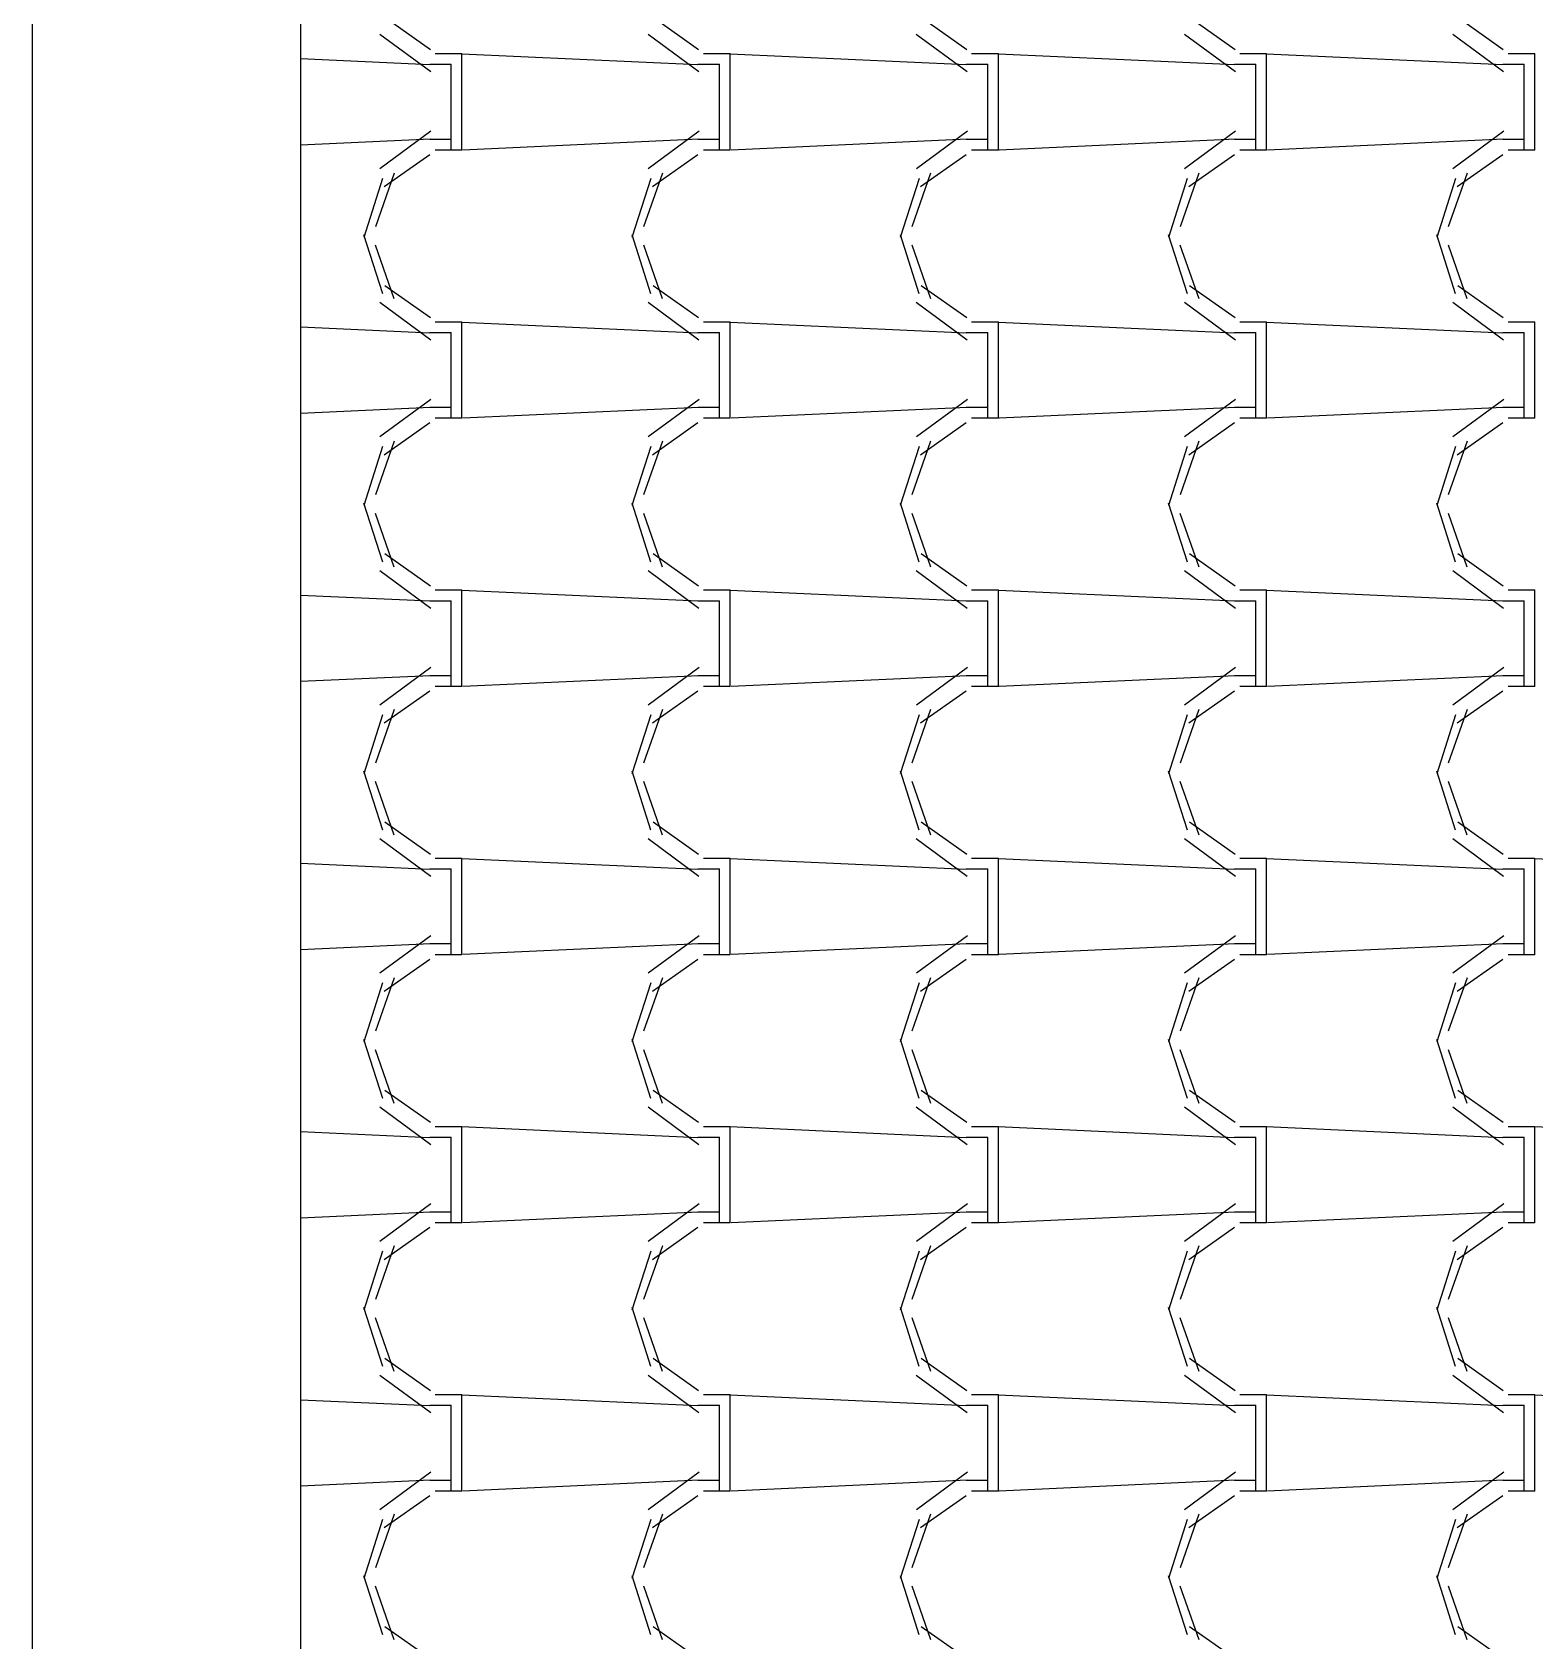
# Model space of a CAD drawing. Header units: millimetres. Extents: x -336 to -33, y -135 to 770.
# Drawn here: x -178.432 to -176.752, y 739.813 to 741.612 of the extents above; entities that cross this region are included whole.
import ezdxf

# ---------------------------------------------------------------- set-up
doc = ezdxf.new("R2010")
doc.units = ezdxf.units.MM
doc.header["$LTSCALE"] = 50
doc.header["$MEASUREMENT"] = 0
doc.layers.add('-HIDRO', color=8, linetype='CONTINUOUS')

msp = doc.modelspace()

# ---------------------------------------------------------------- linework, layer by layer
at = {"layer": '-HIDRO', "linetype": 'Continuous'}
for p, q in [((-178.4324, 747.2511), (-178.4324, 709.8333)), ((-178.1324, 746.9511), (-178.1324, 724.1333)), ((-178.038, 741.6291), (-177.987, 741.5931)), ((-177.738, 741.6291), (-177.687, 741.5931)), ((-177.438, 741.6291), (-177.387, 741.5931)), ((-177.138, 741.6291), (-177.087, 741.5931)), ((-176.838, 741.6291), (-176.787, 741.5931)), ((-178.0436, 741.6103), (-177.9866, 741.5683)), ((-177.7436, 741.6103), (-177.6866, 741.5683)), ((-177.4436, 741.6103), (-177.3866, 741.5683)), ((-177.1436, 741.6103), (-177.0866, 741.5683)), ((-176.8436, 741.6103), (-176.7866, 741.5683)), ((-177.9877, 741.5758), (-178.1324, 741.5824)), ((-177.9877, 741.5765), (-177.9637, 741.5765)), ((-177.9817, 741.5885), (-177.9517, 741.5885)), ((-177.9637, 741.4925), (-177.9637, 741.5765)), ((-177.9517, 741.4925), (-177.9517, 741.5885)), ((-177.6877, 741.5758), (-177.9517, 741.5878)), ((-177.6877, 741.5765), (-177.6637, 741.5765)), ((-177.6817, 741.5885), (-177.6517, 741.5885)), ((-177.6637, 741.4925), (-177.6637, 741.5765)), ((-177.6517, 741.4925), (-177.6517, 741.5885)), ((-177.3877, 741.5758), (-177.6517, 741.5878)), ((-177.3877, 741.5765), (-177.3637, 741.5765)), ((-177.3817, 741.5885), (-177.3517, 741.5885)), ((-177.3637, 741.4925), (-177.3637, 741.5765)), ((-177.3517, 741.4925), (-177.3517, 741.5885)), ((-177.0877, 741.5758), (-177.3517, 741.5878)), ((-177.0877, 741.5765), (-177.0637, 741.5765)), ((-177.0817, 741.5885), (-177.0517, 741.5885)), ((-177.0637, 741.4925), (-177.0637, 741.5765)), ((-177.0517, 741.4925), (-177.0517, 741.5885)), ((-176.7877, 741.5758), (-177.0517, 741.5878)), ((-176.7877, 741.5765), (-176.7637, 741.5765)), ((-176.7817, 741.5885), (-176.7517, 741.5885)), ((-176.7637, 741.4925), (-176.7637, 741.5765)), ((-176.7517, 741.4925), (-176.7517, 741.5885)), ((-177.9867, 741.4926), (-178.1324, 741.4859)), ((-177.9864, 741.5017), (-178.0434, 741.4597)), ((-177.9637, 741.4925), (-177.9877, 741.4925)), ((-177.9637, 741.4805), (-177.9637, 741.4925)), ((-177.9517, 741.4805), (-177.9517, 741.4925)), ((-177.6867, 741.4926), (-177.9507, 741.4806)), ((-177.6864, 741.5017), (-177.7434, 741.4597)), ((-177.6637, 741.4925), (-177.6877, 741.4925)), ((-177.6637, 741.4805), (-177.6637, 741.4925)), ((-177.6517, 741.4805), (-177.6517, 741.4925)), ((-177.3867, 741.4926), (-177.6507, 741.4806)), ((-177.3864, 741.5017), (-177.4434, 741.4597)), ((-177.3637, 741.4925), (-177.3877, 741.4925)), ((-177.3637, 741.4805), (-177.3637, 741.4925)), ((-177.3517, 741.4805), (-177.3517, 741.4925)), ((-177.0867, 741.4926), (-177.3507, 741.4806)), ((-177.0864, 741.5017), (-177.1434, 741.4597)), ((-177.0637, 741.4925), (-177.0877, 741.4925)), ((-177.0637, 741.4805), (-177.0637, 741.4925)), ((-177.0517, 741.4805), (-177.0517, 741.4925)), ((-176.7867, 741.4926), (-177.0507, 741.4806)), ((-176.7864, 741.5017), (-176.8434, 741.4597)), ((-176.7637, 741.4925), (-176.7877, 741.4925)), ((-176.7637, 741.4805), (-176.7637, 741.4925)), ((-176.7517, 741.4805), (-176.7517, 741.4925)), ((-177.9877, 741.4753), (-178.0387, 741.4393)), ((-177.9517, 741.4805), (-177.9817, 741.4805)), ((-177.6877, 741.4753), (-177.7387, 741.4393)), ((-177.6517, 741.4805), (-177.6817, 741.4805)), ((-177.3877, 741.4753), (-177.4387, 741.4393)), ((-177.3517, 741.4805), (-177.3817, 741.4805)), ((-177.0877, 741.4753), (-177.1387, 741.4393)), ((-177.0517, 741.4805), (-177.0817, 741.4805)), ((-176.7877, 741.4753), (-176.8387, 741.4393)), ((-176.7517, 741.4805), (-176.7817, 741.4805)), ((-178.0275, 741.4548), (-178.0485, 741.3948)), ((-177.7275, 741.4548), (-177.7485, 741.3948)), ((-177.4275, 741.4548), (-177.4485, 741.3948)), ((-177.1275, 741.4548), (-177.1485, 741.3948)), ((-176.8275, 741.4548), (-176.8485, 741.3948)), ((-178.0405, 741.4489), (-178.0615, 741.3829)), ((-177.7405, 741.4489), (-177.7615, 741.3829)), ((-177.4405, 741.4489), (-177.4615, 741.3829)), ((-177.1405, 741.4489), (-177.1615, 741.3829)), ((-176.8405, 741.4489), (-176.8615, 741.3829)), ((-178.0617, 741.3861), (-178.0407, 741.3201)), ((-177.7617, 741.3861), (-177.7407, 741.3201)), ((-177.4617, 741.3861), (-177.4407, 741.3201)), ((-177.1617, 741.3861), (-177.1407, 741.3201)), ((-176.8617, 741.3861), (-176.8407, 741.3201)), ((-178.0487, 741.3745), (-178.0277, 741.3145)), ((-177.7487, 741.3745), (-177.7277, 741.3145)), ((-177.4487, 741.3745), (-177.4277, 741.3145)), ((-177.1487, 741.3745), (-177.1277, 741.3145)), ((-176.8487, 741.3745), (-176.8277, 741.3145)), ((-178.038, 741.3291), (-177.987, 741.2931)), ((-177.738, 741.3291), (-177.687, 741.2931)), ((-177.438, 741.3291), (-177.387, 741.2931)), ((-177.138, 741.3291), (-177.087, 741.2931)), ((-176.838, 741.3291), (-176.787, 741.2931)), ((-178.0436, 741.3103), (-177.9866, 741.2683)), ((-177.7436, 741.3103), (-177.6866, 741.2683)), ((-177.4436, 741.3103), (-177.3866, 741.2683)), ((-177.1436, 741.3103), (-177.0866, 741.2683)), ((-176.8436, 741.3103), (-176.7866, 741.2683)), ((-177.9817, 741.2885), (-177.9517, 741.2885)), ((-177.9517, 741.1925), (-177.9517, 741.2885)), ((-177.6817, 741.2885), (-177.6517, 741.2885)), ((-177.6517, 741.1925), (-177.6517, 741.2885)), ((-177.3817, 741.2885), (-177.3517, 741.2885)), ((-177.3517, 741.1925), (-177.3517, 741.2885)), ((-177.0817, 741.2885), (-177.0517, 741.2885)), ((-177.0517, 741.1925), (-177.0517, 741.2885)), ((-176.7817, 741.2885), (-176.7517, 741.2885)), ((-176.7517, 741.1925), (-176.7517, 741.2885)), ((-177.9877, 741.2758), (-178.1324, 741.2824)), ((-177.9877, 741.2765), (-177.9637, 741.2765)), ((-177.9637, 741.1925), (-177.9637, 741.2765)), ((-177.6877, 741.2758), (-177.9517, 741.2878)), ((-177.6877, 741.2765), (-177.6637, 741.2765)), ((-177.6637, 741.1925), (-177.6637, 741.2765)), ((-177.3877, 741.2758), (-177.6517, 741.2878)), ((-177.3877, 741.2765), (-177.3637, 741.2765)), ((-177.3637, 741.1925), (-177.3637, 741.2765)), ((-177.0877, 741.2758), (-177.3517, 741.2878)), ((-177.0877, 741.2765), (-177.0637, 741.2765)), ((-177.0637, 741.1925), (-177.0637, 741.2765)), ((-176.7877, 741.2758), (-177.0517, 741.2878)), ((-176.7877, 741.2765), (-176.7637, 741.2765)), ((-176.7637, 741.1925), (-176.7637, 741.2765)), ((-177.9864, 741.2017), (-178.0434, 741.1597)), ((-177.6864, 741.2017), (-177.7434, 741.1597)), ((-177.3864, 741.2017), (-177.4434, 741.1597)), ((-177.0864, 741.2017), (-177.1434, 741.1597)), ((-176.7864, 741.2017), (-176.8434, 741.1597)), ((-177.9867, 741.1926), (-178.1324, 741.1859)), ((-177.9637, 741.1925), (-177.9877, 741.1925)), ((-177.9517, 741.1805), (-177.9817, 741.1805)), ((-177.9637, 741.1805), (-177.9637, 741.1925)), ((-177.9517, 741.1805), (-177.9517, 741.1925)), ((-177.6867, 741.1926), (-177.9507, 741.1806)), ((-177.6637, 741.1925), (-177.6877, 741.1925)), ((-177.6517, 741.1805), (-177.6817, 741.1805)), ((-177.6637, 741.1805), (-177.6637, 741.1925)), ((-177.6517, 741.1805), (-177.6517, 741.1925)), ((-177.3867, 741.1926), (-177.6507, 741.1806)), ((-177.3637, 741.1925), (-177.3877, 741.1925)), ((-177.3517, 741.1805), (-177.3817, 741.1805)), ((-177.3637, 741.1805), (-177.3637, 741.1925)), ((-177.3517, 741.1805), (-177.3517, 741.1925)), ((-177.0867, 741.1926), (-177.3507, 741.1806)), ((-177.0637, 741.1925), (-177.0877, 741.1925)), ((-177.0517, 741.1805), (-177.0817, 741.1805)), ((-177.0637, 741.1805), (-177.0637, 741.1925)), ((-177.0517, 741.1805), (-177.0517, 741.1925)), ((-176.7867, 741.1926), (-177.0507, 741.1806)), ((-176.7637, 741.1925), (-176.7877, 741.1925)), ((-176.7517, 741.1805), (-176.7817, 741.1805)), ((-176.7637, 741.1805), (-176.7637, 741.1925)), ((-176.7517, 741.1805), (-176.7517, 741.1925)), ((-177.9877, 741.1753), (-178.0387, 741.1393)), ((-177.6877, 741.1753), (-177.7387, 741.1393)), ((-177.3877, 741.1753), (-177.4387, 741.1393)), ((-177.0877, 741.1753), (-177.1387, 741.1393)), ((-176.7877, 741.1753), (-176.8387, 741.1393)), ((-178.0405, 741.1489), (-178.0615, 741.0829)), ((-178.0275, 741.1548), (-178.0485, 741.0948)), ((-177.7405, 741.1489), (-177.7615, 741.0829)), ((-177.7275, 741.1548), (-177.7485, 741.0948)), ((-177.4405, 741.1489), (-177.4615, 741.0829)), ((-177.4275, 741.1548), (-177.4485, 741.0948)), ((-177.1405, 741.1489), (-177.1615, 741.0829)), ((-177.1275, 741.1548), (-177.1485, 741.0948)), ((-176.8405, 741.1489), (-176.8615, 741.0829)), ((-176.8275, 741.1548), (-176.8485, 741.0948)), ((-178.0617, 741.0861), (-178.0407, 741.0201)), ((-178.0487, 741.0745), (-178.0277, 741.0145)), ((-177.7617, 741.0861), (-177.7407, 741.0201)), ((-177.7487, 741.0745), (-177.7277, 741.0145)), ((-177.4617, 741.0861), (-177.4407, 741.0201)), ((-177.4487, 741.0745), (-177.4277, 741.0145)), ((-177.1617, 741.0861), (-177.1407, 741.0201)), ((-177.1487, 741.0745), (-177.1277, 741.0145)), ((-176.8617, 741.0861), (-176.8407, 741.0201)), ((-176.8487, 741.0745), (-176.8277, 741.0145)), ((-178.038, 741.0291), (-177.987, 740.9931)), ((-177.738, 741.0291), (-177.687, 740.9931)), ((-177.438, 741.0291), (-177.387, 740.9931)), ((-177.138, 741.0291), (-177.087, 740.9931)), ((-176.838, 741.0291), (-176.787, 740.9931)), ((-178.0436, 741.0103), (-177.9866, 740.9683)), ((-177.7436, 741.0103), (-177.6866, 740.9683)), ((-177.4436, 741.0103), (-177.3866, 740.9683)), ((-177.1436, 741.0103), (-177.0866, 740.9683)), ((-176.8436, 741.0103), (-176.7866, 740.9683)), ((-177.9877, 740.9758), (-178.1324, 740.9824)), ((-177.9817, 740.9885), (-177.9517, 740.9885)), ((-177.9517, 740.8925), (-177.9517, 740.9885)), ((-177.6877, 740.9758), (-177.9517, 740.9878)), ((-177.6817, 740.9885), (-177.6517, 740.9885)), ((-177.6517, 740.8925), (-177.6517, 740.9885)), ((-177.3877, 740.9758), (-177.6517, 740.9878)), ((-177.3817, 740.9885), (-177.3517, 740.9885)), ((-177.3517, 740.8925), (-177.3517, 740.9885)), ((-177.0877, 740.9758), (-177.3517, 740.9878)), ((-177.0817, 740.9885), (-177.0517, 740.9885)), ((-177.0517, 740.8925), (-177.0517, 740.9885)), ((-176.7877, 740.9758), (-177.0517, 740.9878)), ((-176.7817, 740.9885), (-176.7517, 740.9885)), ((-176.7517, 740.8925), (-176.7517, 740.9885)), ((-177.9877, 740.9765), (-177.9637, 740.9765)), ((-177.9637, 740.8925), (-177.9637, 740.9765)), ((-177.6877, 740.9765), (-177.6637, 740.9765)), ((-177.6637, 740.8925), (-177.6637, 740.9765)), ((-177.3877, 740.9765), (-177.3637, 740.9765)), ((-177.3637, 740.8925), (-177.3637, 740.9765)), ((-177.0877, 740.9765), (-177.0637, 740.9765)), ((-177.0637, 740.8925), (-177.0637, 740.9765)), ((-176.7877, 740.9765), (-176.7637, 740.9765)), ((-176.7637, 740.8925), (-176.7637, 740.9765)), ((-177.9867, 740.8926), (-178.1324, 740.8859)), ((-177.9864, 740.9017), (-178.0434, 740.8597)), ((-177.9637, 740.8925), (-177.9877, 740.8925)), ((-177.9637, 740.8805), (-177.9637, 740.8925)), ((-177.9517, 740.8805), (-177.9517, 740.8925)), ((-177.6867, 740.8926), (-177.9507, 740.8806)), ((-177.6864, 740.9017), (-177.7434, 740.8597)), ((-177.6637, 740.8925), (-177.6877, 740.8925)), ((-177.6637, 740.8805), (-177.6637, 740.8925)), ((-177.6517, 740.8805), (-177.6517, 740.8925)), ((-177.3867, 740.8926), (-177.6507, 740.8806)), ((-177.3864, 740.9017), (-177.4434, 740.8597)), ((-177.3637, 740.8925), (-177.3877, 740.8925)), ((-177.3637, 740.8805), (-177.3637, 740.8925)), ((-177.3517, 740.8805), (-177.3517, 740.8925)), ((-177.0867, 740.8926), (-177.3507, 740.8806)), ((-177.0864, 740.9017), (-177.1434, 740.8597)), ((-177.0637, 740.8925), (-177.0877, 740.8925)), ((-177.0637, 740.8805), (-177.0637, 740.8925)), ((-177.0517, 740.8805), (-177.0517, 740.8925)), ((-176.7867, 740.8926), (-177.0507, 740.8806)), ((-176.7864, 740.9017), (-176.8434, 740.8597)), ((-176.7637, 740.8925), (-176.7877, 740.8925)), ((-176.7637, 740.8805), (-176.7637, 740.8925)), ((-176.7517, 740.8805), (-176.7517, 740.8925)), ((-177.9877, 740.8753), (-178.0387, 740.8393)), ((-177.9517, 740.8805), (-177.9817, 740.8805)), ((-177.6877, 740.8753), (-177.7387, 740.8393)), ((-177.6517, 740.8805), (-177.6817, 740.8805)), ((-177.3877, 740.8753), (-177.4387, 740.8393)), ((-177.3517, 740.8805), (-177.3817, 740.8805)), ((-177.0877, 740.8753), (-177.1387, 740.8393)), ((-177.0517, 740.8805), (-177.0817, 740.8805)), ((-176.7877, 740.8753), (-176.8387, 740.8393)), ((-176.7517, 740.8805), (-176.7817, 740.8805)), ((-178.0405, 740.8489), (-178.0615, 740.7829)), ((-178.0275, 740.8548), (-178.0485, 740.7948)), ((-177.7405, 740.8489), (-177.7615, 740.7829)), ((-177.7275, 740.8548), (-177.7485, 740.7948)), ((-177.4405, 740.8489), (-177.4615, 740.7829)), ((-177.4275, 740.8548), (-177.4485, 740.7948)), ((-177.1405, 740.8489), (-177.1615, 740.7829)), ((-177.1275, 740.8548), (-177.1485, 740.7948)), ((-176.8405, 740.8489), (-176.8615, 740.7829)), ((-176.8275, 740.8548), (-176.8485, 740.7948)), ((-178.0617, 740.7861), (-178.0407, 740.7201)), ((-177.7617, 740.7861), (-177.7407, 740.7201)), ((-177.4617, 740.7861), (-177.4407, 740.7201)), ((-177.1617, 740.7861), (-177.1407, 740.7201)), ((-176.8617, 740.7861), (-176.8407, 740.7201)), ((-178.0487, 740.7745), (-178.0277, 740.7145)), ((-177.7487, 740.7745), (-177.7277, 740.7145)), ((-177.4487, 740.7745), (-177.4277, 740.7145)), ((-177.1487, 740.7745), (-177.1277, 740.7145)), ((-176.8487, 740.7745), (-176.8277, 740.7145)), ((-178.038, 740.7291), (-177.987, 740.6931)), ((-177.738, 740.7291), (-177.687, 740.6931)), ((-177.438, 740.7291), (-177.387, 740.6931)), ((-177.138, 740.7291), (-177.087, 740.6931)), ((-176.838, 740.7291), (-176.787, 740.6931)), ((-178.0436, 740.7103), (-177.9866, 740.6683)), ((-177.7436, 740.7103), (-177.6866, 740.6683)), ((-177.4436, 740.7103), (-177.3866, 740.6683)), ((-177.1436, 740.7103), (-177.0866, 740.6683)), ((-176.8436, 740.7103), (-176.7866, 740.6683)), ((-177.9877, 740.6758), (-178.1324, 740.6824)), ((-177.9877, 740.6765), (-177.9637, 740.6765)), ((-177.9817, 740.6885), (-177.9517, 740.6885)), ((-177.9637, 740.5925), (-177.9637, 740.6765)), ((-177.9517, 740.5925), (-177.9517, 740.6885)), ((-177.6877, 740.6758), (-177.9517, 740.6878)), ((-177.6877, 740.6765), (-177.6637, 740.6765)), ((-177.6817, 740.6885), (-177.6517, 740.6885)), ((-177.6637, 740.5925), (-177.6637, 740.6765)), ((-177.6517, 740.5925), (-177.6517, 740.6885)), ((-177.3877, 740.6758), (-177.6517, 740.6878)), ((-177.3877, 740.6765), (-177.3637, 740.6765)), ((-177.3817, 740.6885), (-177.3517, 740.6885)), ((-177.3637, 740.5925), (-177.3637, 740.6765)), ((-177.3517, 740.5925), (-177.3517, 740.6885)), ((-177.0877, 740.6758), (-177.3517, 740.6878)), ((-177.0877, 740.6765), (-177.0637, 740.6765)), ((-177.0817, 740.6885), (-177.0517, 740.6885)), ((-177.0637, 740.5925), (-177.0637, 740.6765)), ((-177.0517, 740.5925), (-177.0517, 740.6885)), ((-176.7877, 740.6758), (-177.0517, 740.6878)), ((-176.7877, 740.6765), (-176.7637, 740.6765)), ((-176.7817, 740.6885), (-176.7517, 740.6885)), ((-176.7637, 740.5925), (-176.7637, 740.6765)), ((-176.7517, 740.5925), (-176.7517, 740.6885)), ((-176.4877, 740.6758), (-176.7517, 740.6878)), ((-177.9867, 740.5926), (-178.1324, 740.5859)), ((-177.9864, 740.6017), (-178.0434, 740.5597)), ((-177.9637, 740.5925), (-177.9877, 740.5925)), ((-177.9637, 740.5805), (-177.9637, 740.5925)), ((-177.9517, 740.5805), (-177.9517, 740.5925)), ((-177.6867, 740.5926), (-177.9507, 740.5806)), ((-177.6864, 740.6017), (-177.7434, 740.5597)), ((-177.6637, 740.5925), (-177.6877, 740.5925)), ((-177.6637, 740.5805), (-177.6637, 740.5925)), ((-177.6517, 740.5805), (-177.6517, 740.5925)), ((-177.3867, 740.5926), (-177.6507, 740.5806)), ((-177.3864, 740.6017), (-177.4434, 740.5597)), ((-177.3637, 740.5925), (-177.3877, 740.5925)), ((-177.3637, 740.5805), (-177.3637, 740.5925)), ((-177.3517, 740.5805), (-177.3517, 740.5925)), ((-177.0867, 740.5926), (-177.3507, 740.5806)), ((-177.0864, 740.6017), (-177.1434, 740.5597)), ((-177.0637, 740.5925), (-177.0877, 740.5925)), ((-177.0637, 740.5805), (-177.0637, 740.5925)), ((-177.0517, 740.5805), (-177.0517, 740.5925)), ((-176.7867, 740.5926), (-177.0507, 740.5806)), ((-176.7864, 740.6017), (-176.8434, 740.5597)), ((-176.7637, 740.5925), (-176.7877, 740.5925)), ((-176.7637, 740.5805), (-176.7637, 740.5925)), ((-176.7517, 740.5805), (-176.7517, 740.5925)), ((-177.9877, 740.5753), (-178.0387, 740.5393)), ((-177.9517, 740.5805), (-177.9817, 740.5805)), ((-177.6877, 740.5753), (-177.7387, 740.5393)), ((-177.6517, 740.5805), (-177.6817, 740.5805)), ((-177.3877, 740.5753), (-177.4387, 740.5393)), ((-177.3517, 740.5805), (-177.3817, 740.5805)), ((-177.0877, 740.5753), (-177.1387, 740.5393)), ((-177.0517, 740.5805), (-177.0817, 740.5805)), ((-176.7877, 740.5753), (-176.8387, 740.5393)), ((-176.7517, 740.5805), (-176.7817, 740.5805)), ((-178.0275, 740.5548), (-178.0485, 740.4948)), ((-177.7275, 740.5548), (-177.7485, 740.4948)), ((-177.4275, 740.5548), (-177.4485, 740.4948)), ((-177.1275, 740.5548), (-177.1485, 740.4948)), ((-176.8275, 740.5548), (-176.8485, 740.4948)), ((-178.0405, 740.5489), (-178.0615, 740.4829)), ((-177.7405, 740.5489), (-177.7615, 740.4829)), ((-177.4405, 740.5489), (-177.4615, 740.4829)), ((-177.1405, 740.5489), (-177.1615, 740.4829)), ((-176.8405, 740.5489), (-176.8615, 740.4829)), ((-178.0617, 740.4861), (-178.0407, 740.4201)), ((-177.7617, 740.4861), (-177.7407, 740.4201)), ((-177.4617, 740.4861), (-177.4407, 740.4201)), ((-177.1617, 740.4861), (-177.1407, 740.4201)), ((-176.8617, 740.4861), (-176.8407, 740.4201)), ((-178.0487, 740.4745), (-178.0277, 740.4145)), ((-177.7487, 740.4745), (-177.7277, 740.4145)), ((-177.4487, 740.4745), (-177.4277, 740.4145)), ((-177.1487, 740.4745), (-177.1277, 740.4145)), ((-176.8487, 740.4745), (-176.8277, 740.4145)), ((-178.038, 740.4291), (-177.987, 740.3931)), ((-177.738, 740.4291), (-177.687, 740.3931)), ((-177.438, 740.4291), (-177.387, 740.3931)), ((-177.138, 740.4291), (-177.087, 740.3931)), ((-176.838, 740.4291), (-176.787, 740.3931)), ((-178.0436, 740.4103), (-177.9866, 740.3683)), ((-177.7436, 740.4103), (-177.6866, 740.3683)), ((-177.4436, 740.4103), (-177.3866, 740.3683)), ((-177.1436, 740.4103), (-177.0866, 740.3683)), ((-176.8436, 740.4103), (-176.7866, 740.3683)), ((-177.9817, 740.3885), (-177.9517, 740.3885)), ((-177.9517, 740.2925), (-177.9517, 740.3885)), ((-177.6817, 740.3885), (-177.6517, 740.3885)), ((-177.6517, 740.2925), (-177.6517, 740.3885)), ((-177.3817, 740.3885), (-177.3517, 740.3885)), ((-177.3517, 740.2925), (-177.3517, 740.3885)), ((-177.0817, 740.3885), (-177.0517, 740.3885)), ((-177.0517, 740.2925), (-177.0517, 740.3885)), ((-176.7817, 740.3885), (-176.7517, 740.3885)), ((-176.7517, 740.2925), (-176.7517, 740.3885)), ((-177.9878, 740.3758), (-178.1324, 740.3824)), ((-177.9877, 740.3765), (-177.9637, 740.3765)), ((-177.9637, 740.2925), (-177.9637, 740.3765)), ((-177.6878, 740.3758), (-177.9518, 740.3878)), ((-177.6877, 740.3765), (-177.6637, 740.3765)), ((-177.6637, 740.2925), (-177.6637, 740.3765)), ((-177.3878, 740.3758), (-177.6518, 740.3878)), ((-177.3877, 740.3765), (-177.3637, 740.3765)), ((-177.3637, 740.2925), (-177.3637, 740.3765)), ((-177.0878, 740.3758), (-177.3518, 740.3878)), ((-177.0877, 740.3765), (-177.0637, 740.3765)), ((-177.0637, 740.2925), (-177.0637, 740.3765)), ((-176.7878, 740.3758), (-177.0518, 740.3878)), ((-176.7877, 740.3765), (-176.7637, 740.3765)), ((-176.7637, 740.2925), (-176.7637, 740.3765)), ((-176.4878, 740.3758), (-176.7518, 740.3878)), ((-177.9864, 740.3017), (-178.0434, 740.2597)), ((-177.6864, 740.3017), (-177.7434, 740.2597)), ((-177.3864, 740.3017), (-177.4434, 740.2597)), ((-177.0864, 740.3017), (-177.1434, 740.2597)), ((-176.7864, 740.3017), (-176.8434, 740.2597)), ((-177.9867, 740.2926), (-178.1324, 740.2859)), ((-177.9637, 740.2925), (-177.9877, 740.2925)), ((-177.9517, 740.2805), (-177.9817, 740.2805)), ((-177.9637, 740.2805), (-177.9637, 740.2925)), ((-177.9517, 740.2805), (-177.9517, 740.2925)), ((-177.6867, 740.2926), (-177.9507, 740.2806)), ((-177.6637, 740.2925), (-177.6877, 740.2925)), ((-177.6517, 740.2805), (-177.6817, 740.2805)), ((-177.6637, 740.2805), (-177.6637, 740.2925)), ((-177.6517, 740.2805), (-177.6517, 740.2925)), ((-177.3867, 740.2926), (-177.6507, 740.2806)), ((-177.3637, 740.2925), (-177.3877, 740.2925)), ((-177.3517, 740.2805), (-177.3817, 740.2805)), ((-177.3637, 740.2805), (-177.3637, 740.2925)), ((-177.3517, 740.2805), (-177.3517, 740.2925)), ((-177.0867, 740.2926), (-177.3507, 740.2806)), ((-177.0637, 740.2925), (-177.0877, 740.2925)), ((-177.0517, 740.2805), (-177.0817, 740.2805)), ((-177.0637, 740.2805), (-177.0637, 740.2925)), ((-177.0517, 740.2805), (-177.0517, 740.2925)), ((-176.7867, 740.2926), (-177.0507, 740.2806)), ((-176.7637, 740.2925), (-176.7877, 740.2925)), ((-176.7517, 740.2805), (-176.7817, 740.2805)), ((-176.7637, 740.2805), (-176.7637, 740.2925)), ((-176.7517, 740.2805), (-176.7517, 740.2925)), ((-177.9877, 740.2753), (-178.0387, 740.2393)), ((-177.6877, 740.2753), (-177.7387, 740.2393)), ((-177.3877, 740.2753), (-177.4387, 740.2393)), ((-177.0877, 740.2753), (-177.1387, 740.2393)), ((-176.7877, 740.2753), (-176.8387, 740.2393)), ((-178.0405, 740.2489), (-178.0615, 740.1829)), ((-178.0275, 740.2548), (-178.0485, 740.1948)), ((-177.7405, 740.2489), (-177.7615, 740.1829)), ((-177.7275, 740.2548), (-177.7485, 740.1948)), ((-177.4405, 740.2489), (-177.4615, 740.1829)), ((-177.4275, 740.2548), (-177.4485, 740.1948)), ((-177.1405, 740.2489), (-177.1615, 740.1829)), ((-177.1275, 740.2548), (-177.1485, 740.1948)), ((-176.8405, 740.2489), (-176.8615, 740.1829)), ((-176.8275, 740.2548), (-176.8485, 740.1948)), ((-178.0617, 740.1861), (-178.0407, 740.1201)), ((-178.0487, 740.1745), (-178.0277, 740.1145)), ((-177.7617, 740.1861), (-177.7407, 740.1201)), ((-177.7487, 740.1745), (-177.7277, 740.1145)), ((-177.4617, 740.1861), (-177.4407, 740.1201)), ((-177.4487, 740.1745), (-177.4277, 740.1145)), ((-177.1617, 740.1861), (-177.1407, 740.1201)), ((-177.1487, 740.1745), (-177.1277, 740.1145)), ((-176.8617, 740.1861), (-176.8407, 740.1201)), ((-176.8487, 740.1745), (-176.8277, 740.1145)), ((-178.038, 740.1291), (-177.987, 740.0931)), ((-177.738, 740.1291), (-177.687, 740.0931)), ((-177.438, 740.1291), (-177.387, 740.0931)), ((-177.138, 740.1291), (-177.087, 740.0931)), ((-176.838, 740.1291), (-176.787, 740.0931)), ((-178.0436, 740.1103), (-177.9866, 740.0683)), ((-177.7436, 740.1103), (-177.6866, 740.0683)), ((-177.4436, 740.1103), (-177.3866, 740.0683)), ((-177.1436, 740.1103), (-177.0866, 740.0683)), ((-176.8436, 740.1103), (-176.7866, 740.0683)), ((-177.9878, 740.0758), (-178.1324, 740.0824)), ((-177.9817, 740.0885), (-177.9517, 740.0885)), ((-177.6878, 740.0758), (-177.9518, 740.0878)), ((-177.9517, 739.9925), (-177.9517, 740.0885)), ((-177.6817, 740.0885), (-177.6517, 740.0885)), ((-177.3878, 740.0758), (-177.6518, 740.0878)), ((-177.6517, 739.9925), (-177.6517, 740.0885)), ((-177.3817, 740.0885), (-177.3517, 740.0885)), ((-177.0878, 740.0758), (-177.3518, 740.0878)), ((-177.3517, 739.9925), (-177.3517, 740.0885)), ((-177.0817, 740.0885), (-177.0517, 740.0885)), ((-176.7878, 740.0758), (-177.0518, 740.0878)), ((-177.0517, 739.9925), (-177.0517, 740.0885)), ((-176.7817, 740.0885), (-176.7517, 740.0885)), ((-176.4878, 740.0758), (-176.7518, 740.0878)), ((-176.7517, 739.9925), (-176.7517, 740.0885)), ((-177.9877, 740.0765), (-177.9637, 740.0765)), ((-177.9637, 739.9925), (-177.9637, 740.0765)), ((-177.6877, 740.0765), (-177.6637, 740.0765)), ((-177.6637, 739.9925), (-177.6637, 740.0765)), ((-177.3877, 740.0765), (-177.3637, 740.0765)), ((-177.3637, 739.9925), (-177.3637, 740.0765)), ((-177.0877, 740.0765), (-177.0637, 740.0765)), ((-177.0637, 739.9925), (-177.0637, 740.0765)), ((-176.7877, 740.0765), (-176.7637, 740.0765)), ((-176.7637, 739.9925), (-176.7637, 740.0765)), ((-177.9867, 739.9926), (-178.1324, 739.9859)), ((-177.9864, 740.0017), (-178.0434, 739.9597)), ((-177.9637, 739.9925), (-177.9877, 739.9925)), ((-177.9637, 739.9805), (-177.9637, 739.9925)), ((-177.9517, 739.9805), (-177.9517, 739.9925)), ((-177.6867, 739.9926), (-177.9507, 739.9806)), ((-177.6864, 740.0017), (-177.7434, 739.9597)), ((-177.6637, 739.9925), (-177.6877, 739.9925)), ((-177.6637, 739.9805), (-177.6637, 739.9925)), ((-177.6517, 739.9805), (-177.6517, 739.9925)), ((-177.3867, 739.9926), (-177.6507, 739.9806)), ((-177.3864, 740.0017), (-177.4434, 739.9597)), ((-177.3637, 739.9925), (-177.3877, 739.9925)), ((-177.3637, 739.9805), (-177.3637, 739.9925)), ((-177.3517, 739.9805), (-177.3517, 739.9925)), ((-177.0867, 739.9926), (-177.3507, 739.9806)), ((-177.0864, 740.0017), (-177.1434, 739.9597)), ((-177.0637, 739.9925), (-177.0877, 739.9925)), ((-177.0637, 739.9805), (-177.0637, 739.9925)), ((-177.0517, 739.9805), (-177.0517, 739.9925)), ((-176.7867, 739.9926), (-177.0507, 739.9806)), ((-176.7864, 740.0017), (-176.8434, 739.9597)), ((-176.7637, 739.9925), (-176.7877, 739.9925)), ((-176.7637, 739.9805), (-176.7637, 739.9925)), ((-176.7517, 739.9805), (-176.7517, 739.9925)), ((-177.9877, 739.9753), (-178.0387, 739.9393)), ((-177.9517, 739.9805), (-177.9817, 739.9805)), ((-177.6877, 739.9753), (-177.7387, 739.9393)), ((-177.6517, 739.9805), (-177.6817, 739.9805)), ((-177.3877, 739.9753), (-177.4387, 739.9393)), ((-177.3517, 739.9805), (-177.3817, 739.9805)), ((-177.0877, 739.9753), (-177.1387, 739.9393)), ((-177.0517, 739.9805), (-177.0817, 739.9805)), ((-176.7877, 739.9753), (-176.8387, 739.9393)), ((-176.7517, 739.9805), (-176.7817, 739.9805)), ((-178.0405, 739.9489), (-178.0615, 739.8829)), ((-178.0275, 739.9548), (-178.0485, 739.8948)), ((-177.7405, 739.9489), (-177.7615, 739.8829)), ((-177.7275, 739.9548), (-177.7485, 739.8948)), ((-177.4405, 739.9489), (-177.4615, 739.8829)), ((-177.4275, 739.9548), (-177.4485, 739.8948)), ((-177.1405, 739.9489), (-177.1615, 739.8829)), ((-177.1275, 739.9548), (-177.1485, 739.8948)), ((-176.8405, 739.9489), (-176.8615, 739.8829)), ((-176.8275, 739.9548), (-176.8485, 739.8948)), ((-178.0617, 739.8861), (-178.0407, 739.8201)), ((-177.7617, 739.8861), (-177.7407, 739.8201)), ((-177.4617, 739.8861), (-177.4407, 739.8201)), ((-177.1617, 739.8861), (-177.1407, 739.8201)), ((-176.8617, 739.8861), (-176.8407, 739.8201)), ((-178.0487, 739.8745), (-178.0277, 739.8145)), ((-177.7487, 739.8745), (-177.7277, 739.8145)), ((-177.4487, 739.8745), (-177.4277, 739.8145)), ((-177.1487, 739.8745), (-177.1277, 739.8145)), ((-176.8487, 739.8745), (-176.8277, 739.8145)), ((-178.038, 739.8291), (-177.987, 739.7931)), ((-177.738, 739.8291), (-177.687, 739.7931)), ((-177.438, 739.8291), (-177.387, 739.7931)), ((-177.138, 739.8291), (-177.087, 739.7931)), ((-176.838, 739.8291), (-176.787, 739.7931))]:
    msp.add_line(p, q, dxfattribs=at)

doc.saveas('drawing.dxf')
